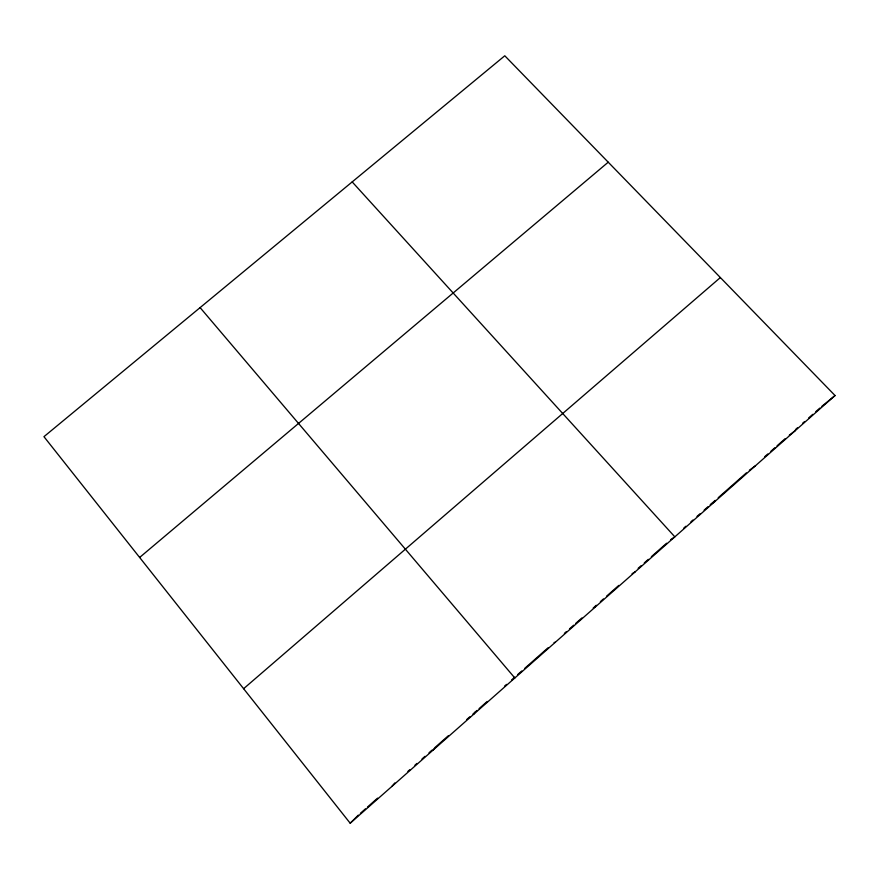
<?xml version="1.0" encoding="UTF-8"?>
<svg xmlns="http://www.w3.org/2000/svg" width="879" height="879" viewBox="0 0 879 879"><rect width="100%" height="100%" fill="white"/><g stroke="black" fill="none" stroke-linecap="round" stroke-linejoin="round"><path stroke-width="1.32" d="M474.111 713.902L475.012 712.221M433.094 750.084L435.05 747.458L448.367 735.712M391.792 786.518L394.814 782.947M350.183 823.216L835.05 395.539L504.788 55.784L43.95 436.676L350.183 823.216L358.335 815.108M360.368 813.328L365.433 808.856M367.455 807.076L377.585 798.132M407.889 771.41L409.9 769.641M414.932 765.202L416.943 763.433M421.975 758.995L424.986 756.336M429.018 752.787L432.028 750.117M466.815 719.451L469.88 716.737M472.957 714.023L477.044 710.419M479.077 708.628L487.219 701.453M504.513 686.191L506.546 684.4M511.633 679.917L514.687 677.226L514.83 677.984L200.104 307.606M517.72 674.545L521.752 670.985M524.785 668.315L548.024 647.812M564.384 633.385L566.45 631.572M569.537 628.848L573.657 625.211M575.712 623.398L581.887 617.948M594.237 607.059L596.292 605.257M600.379 601.643L603.444 598.94M606.51 596.237L618.783 585.414M638.176 568.306L641.22 565.626M644.274 562.934L648.328 559.352M651.383 556.671L666.612 543.233M683.84 528.037L685.862 526.246M690.927 521.785L692.949 520.005M697.003 516.423L700.036 513.754M704.09 510.183L708.133 506.601M711.166 503.931L715.187 500.382M718.209 497.723L746.359 472.902M764.741 456.684L767.817 453.971M770.894 451.257L774.992 447.642M777.036 445.84L785.233 438.61M795.429 429.622L797.462 427.82M802.549 423.337L804.593 421.546M808.658 417.954L812.723 414.361M815.778 411.669L819.854 408.076M821.887 406.285L835.05 395.539M243.615 688.696L720.362 277.555M139.64 557.462L608.224 162.197M789.331 435.127L795.429 430.49M749.369 470.243L755.522 465.694M710.166 504.821L715.33 501.14M670.677 539.651L674.841 536.849L352.193 181.909M632.078 573.679L635.264 571.768M593.215 607.96L595.402 606.917M554.089 642.472L555.264 642.329"/></g></svg>
